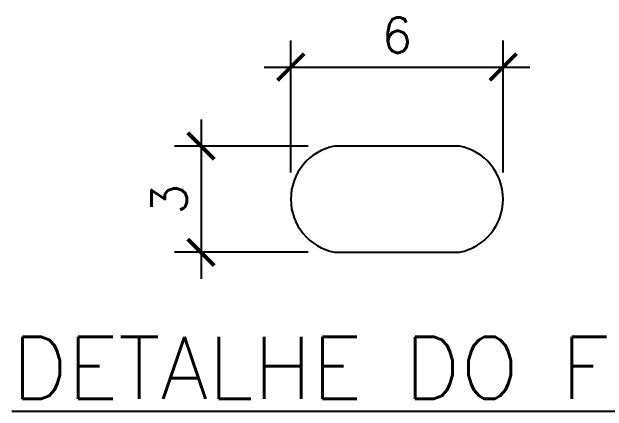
# Model space of a CAD drawing. Header units: centimetres. Extents: x 1658 to 6058, y 7825 to 9310.
# Drawn here: x 3161.6 to 3329.8, y 8261.6 to 8374.4 of the extents above; entities that cross this region are included whole.
import ezdxf

# ---------------------------------------------------------------- set-up
doc = ezdxf.new("R2010")
doc.units = ezdxf.units.CM
doc.header["$LTSCALE"] = 50
doc.header["$MEASUREMENT"] = 0
doc.header["$PDMODE"] = 67
doc.layers.add('LINHA-01-PRECON', color=1, linetype='Continuous')
doc.layers.add('LINHA-02-PRECON', color=2, linetype='Continuous')
doc.styles.get("Standard").update_dxf_attribs({"font": 'romans.shx'})
doc.dimstyles.new('ESC50-50 (10x)', dxfattribs={"dimscale": 50, "dimtxt": 0.2, "dimasz": 0.15, "dimexe": 0.15, "dimexo": 0.15, "dimgap": 0.08, "dimtad": 1, "dimlfac": 0.1, "dimzin": 12, "dimdsep": 46, "dimtxsty": 'Standard', "dimblk": 'ARCHTICK', "dimcen": 0.09, "dimdle": 0.15, "dimclrd": 256, "dimclre": 256, "dimclrt": 2, "dimazin": 3, "dimtfac": 1, "dimtix": 1, "dimtmove": 0, "dimatfit": 2, "dimfxl": 0.15, "dimtolj": 1, "dimtzin": 0, "dimarcsym": 0})

# ---------------------------------------------------------------- blocks, each defined once
blk = doc.blocks.new('_ArchTick')
at = {"color": 0, "linetype": 'ByBlock', "const_width": 0.15}
blk.add_lwpolyline([(-0.5, -0.5), (0.5, 0.5)], dxfattribs=at)
blk = doc.blocks.new('*D20')
at = {"layer": 'Defpoints', "color": 0, "transparency": 16777216}
for p in [(3300.47, 8358.81), (3240.47, 8321.49), (3300.47, 8321.49)]:
    blk.add_point(p, dxfattribs=at)
at = {"layer": 'LINHA-01-PRECON', "lineweight": -2, "transparency": 16777216}
for p, q in [((3240.47, 8328.99), (3240.47, 8366.31)), ((3300.47, 8328.99), (3300.47, 8366.31)), ((3232.97, 8358.81), (3307.97, 8358.81))]:
    blk.add_line(p, q, dxfattribs=at)
at = {"layer": 'LINHA-01-PRECON', "lineweight": -2, "transparency": 16777216, "xscale": 7.5, "yscale": 7.5, "zscale": 7.5, "rotation": 180}
blk.add_blockref('_ArchTick', (3240.47, 8358.81), dxfattribs=at)
at = {"layer": 'LINHA-01-PRECON', "lineweight": -2, "transparency": 16777216, "xscale": 7.5, "yscale": 7.5, "zscale": 7.5}
blk.add_blockref('_ArchTick', (3300.47, 8358.81), dxfattribs=at)
at = {"layer": 'LINHA-01-PRECON', "color": 2, "transparency": 16777216, "insert": (3270.47, 8367.81), "char_height": 10, "attachment_point": 5}
blk.add_mtext('\\A1;6', dxfattribs=at)
blk = doc.blocks.new('*D21')
at = {"layer": 'Defpoints', "color": 0, "transparency": 16777216}
for p in [(3252.85, 8336.49), (3215.1, 8306.49), (3252.85, 8306.49)]:
    blk.add_point(p, dxfattribs=at)
at = {"layer": 'LINHA-01-PRECON', "lineweight": -2, "transparency": 16777216}
for p, q in [((3215.1, 8343.99), (3215.1, 8298.99)), ((3245.35, 8336.49), (3207.6, 8336.49)), ((3245.35, 8306.49), (3207.6, 8306.49))]:
    blk.add_line(p, q, dxfattribs=at)
at = {"layer": 'LINHA-01-PRECON', "lineweight": -2, "transparency": 16777216, "xscale": 7.5, "yscale": 7.5, "zscale": 7.5}
for p, rotation in [((3215.1, 8336.49), 90), ((3215.1, 8306.49), 270)]:
    blk.add_blockref('_ArchTick', p, dxfattribs=dict(at, rotation=rotation))
at = {"layer": 'LINHA-01-PRECON', "color": 2, "transparency": 16777216, "insert": (3206.1, 8321.49), "char_height": 10, "attachment_point": 5, "rotation": 90}
blk.add_mtext('\\A1;3', dxfattribs=at)

msp = doc.modelspace()

# ---------------------------------------------------------------- linework, layer by layer
at = {"layer": 'LINHA-02-PRECON'}
for points in [[(3288.089, 8336.487), (3252.849, 8336.487)], [(3252.849, 8306.487), (3288.089, 8306.487)]]:
    msp.add_lwpolyline(points, dxfattribs=at)
for centre, start, end in [((3255.746, 8321.487), 100.93254, 259.06746), ((3285.192, 8321.487), 280.93254, 79.06746)]:
    msp.add_arc(centre, 15.277, start, end, dxfattribs=at)

# ---------------------------------------------------------------- texts
at = {"layer": 'LINHA-01-PRECON', "color": 2, "insert": (3270.397, 8273.88), "char_height": 17.5, "attachment_point": 5}
msp.add_mtext('\\A1;{\\L\\C4;DETALHE DO FURO}', dxfattribs=at)

# ---------------------------------------------------------------- dimensions: what is measured, and where the dimension line sits
at = {"layer": 'LINHA-01-PRECON'}
dim = msp.add_linear_dim(base=(3300.469, 8358.812), p1=(3240.469, 8321.487), p2=(3300.469, 8321.487), dimstyle='ESC50-50 (10x)', dxfattribs=at)
dim.commit()
dim.dimension.update_dxf_attribs({"geometry": '*D20', "text_midpoint": (3270.469, 8367.812)})
dim = msp.add_linear_dim(base=(3215.096, 8306.487), p1=(3252.849, 8336.487), p2=(3252.849, 8306.487), angle=90, dimstyle='ESC50-50 (10x)', dxfattribs=at)
dim.commit()
dim.dimension.update_dxf_attribs({"geometry": '*D21', "text_midpoint": (3206.096, 8321.487)})

doc.saveas('drawing.dxf')
